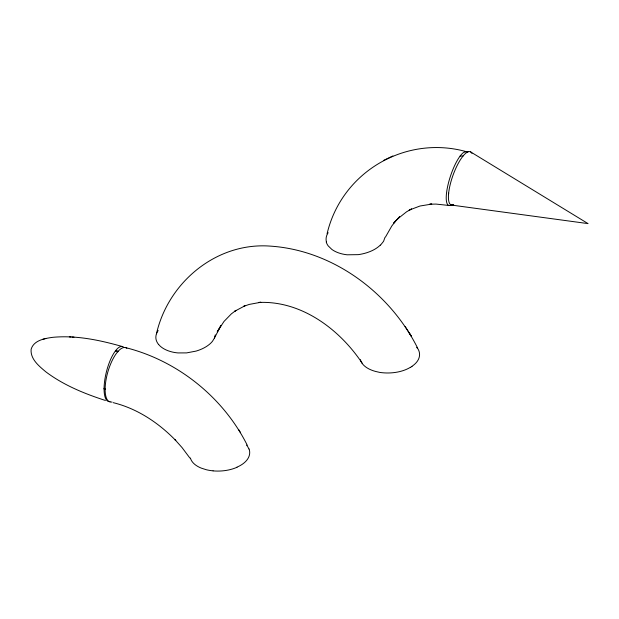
<?xml version="1.0" encoding="UTF-8"?>
<svg xmlns="http://www.w3.org/2000/svg" width="619" height="619" viewBox="0 0 619 619"><rect width="100%" height="100%" fill="white"/><g stroke="black" fill="none" stroke-linecap="round" stroke-linejoin="round"><path stroke-width="0.93" d="M104.046 388.956L104.046 388.314M105.129 389.39L105.129 388.747M448.605 193.747L448.667 193.12M215.257 334.894L214.406 338.121L212.503 341.224A34.842 20.117 0 0 1 208.99 344.69A36.498 21.069 0 0 1 196.068 351.097L186.567 352.9L178.04 352.923A25.859 14.926 0 0 1 172.477 352.064A25.944 14.98 0 0 1 158.665 344.52M385.041 237.263L383.548 241.356L380.476 245.163M156.46 333.788C168.198 282.287 216.449 242.083 270.24 246.114C332.705 250.192 389.753 292.516 417.492 347.816M327.08 233.765C341.649 172.036 405.36 134.671 466.308 151.647M214.406 338.121L220.929 325.532L217.269 331.761L223.993 321.454L231.359 313.879L235.94 310.413L234.872 311.148L244.938 305.801L243.731 306.312L249.194 304.424L260.808 302.273L258.487 302.467C301.159 300.393 339.63 329.207 362.316 363.392M385.56 236.899L391.788 226.012L395.487 221.2L399.557 216.859L397.607 218.925L406.598 211.783L411.565 208.967L409.174 210.104L420.007 206.019L431.76 204.084L429.648 204.224L435.969 204.077L449.092 205.477M395.487 221.2L393.63 223.204L399.557 216.859M411.999 366.425L410.529 367.369M383.811 160.298L392.864 155.965M237.007 467.275L236.311 467.577A31.391 18.121 0 0 1 213.068 470.881M122.392 346.547C99.922 340.164 76.4 335.134 52.917 337.309C44.908 338.407 33.743 340.202 31.136 349.263C30.176 359.059 39.105 366.177 45.829 371.826C63.564 385.196 84.463 393.692 105.454 400.485M42.703 339.351L43.972 339.003M44.529 338.848L45.783 338.5M450.609 205.268L453.402 204.897M460.11 156.05L463.082 156.003M464.707 151.841L468.08 151.81M69.336 336.868L71.077 336.968M72.338 337.046L74.009 337.146M451.506 205.067L588.05 223.614L470.587 151.887M125.742 347.661C177.56 360.66 223.397 397.429 247.26 445.231M113.122 402.636C137.24 408.54 158.642 422.847 175.788 440.527L175.107 439.8L182.063 447.599L189.878 458.045M416.649 347.313L417.237 348.056M158.634 344.528L158.054 343.777A28.66 16.543 0 0 1 156.127 339.676L155.957 338.841A31.012 17.905 0 0 1 158.185 330.531M409.144 332.743L411.426 336.31L405.12 326.445M238.563 429.439L240.598 432.689M248.954 449.015L247.701 446.632A27.213 15.715 0 0 0 246.517 445.115M111.962 402.002A28.273 10.322 -73.9 0 1 107.621 372.731A28.273 10.322 -73.9 0 1 126.856 348.234M249.093 448.999A31.383 18.121 0 0 1 236.884 467.183M213.075 470.842A29.116 16.814 0 0 1 206.243 469.713L201.307 468.134A25.843 14.918 0 0 1 190.412 458.037M417.43 348.017A31.035 17.92 0 0 1 411.883 366.363M410.405 367.299A31.236 18.036 0 0 1 379.803 372.414L375.787 371.493A27.205 15.707 0 0 1 368.576 368.746A25.967 14.988 0 0 1 360.428 359.67M453.696 204.781A28.273 8.318 -70.4 0 1 452.891 175.579A28.273 8.318 -70.4 0 1 471.949 153.404M451.87 204.549A28.273 7.598 -71.7 0 1 449.402 179.525A28.273 7.598 -71.7 0 1 467.244 152.112M326.244 241.983A28.768 16.612 0 0 0 328.217 245.905L331.799 249.387A25.503 14.724 0 0 0 347.143 254.796L358.254 254.649A35.221 20.334 0 0 0 380.283 245.101M326.437 241.967A31.824 18.377 0 0 1 328.147 232.69M110.066 401.437A28.304 9.285 -75.8 0 1 106.414 371.849A28.304 9.285 -75.8 0 1 123.699 347.228M115.451 350.857C120.829 353.704 116.364 349.124 115.451 350.857"/></g></svg>
